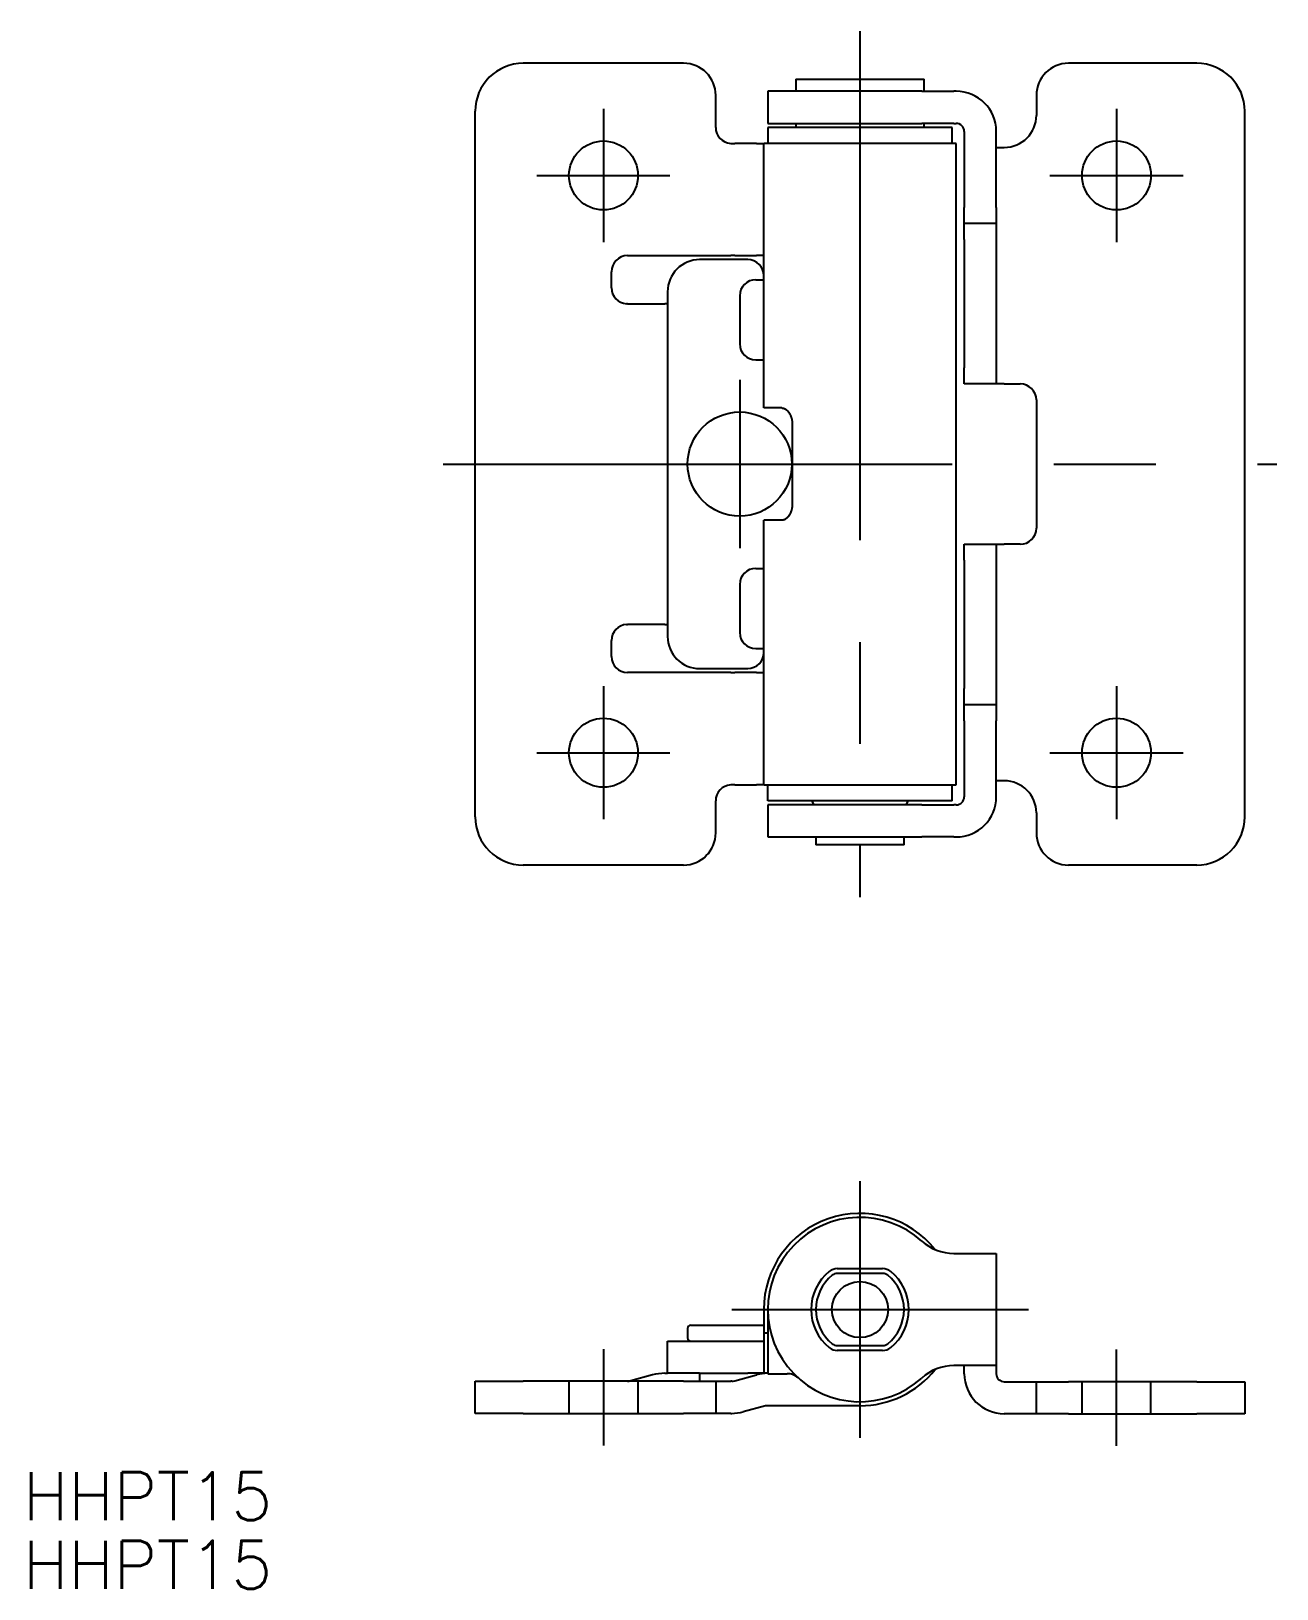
# Model space of a CAD drawing. Extents: x -51.7 to 26, y -70.1 to 27.
import ezdxf

# ---------------------------------------------------------------- set-up
doc = ezdxf.new("R2010")
doc.units = 0
doc.linetypes.add('CENTER', pattern=[50.8, 31.75, -6.35, 6.35, -6.35])
doc.linetypes.add('DASHED', pattern=[19.05, 12.7, -6.35])
doc.layers.get('0').update_dxf_attribs({"linetype": 'CONTINUOUS'})
doc.layers.add('CENTER', color=1, linetype='CENTER')
doc.styles.get("Standard").update_dxf_attribs({"font": 'txt.shx', "height": 3, "bigfont": 'bigfont.shx'})

msp = doc.modelspace()

# ---------------------------------------------------------------- linework, layer by layer
at = {"color": 7, "linetype": 'CONTINUOUS'}
for p, q in [((-11, 25), (-21, 25)), ((21, 25), (13, 25)), ((-4, 24), (-4, 23.25)), ((-4, 24), (-2.24, 24)), ((-2.24, 24), (-1.96, 24)), ((-1.96, 24), (1.96, 24)), ((1.96, 24), (2.24, 24)), ((2.24, 24), (4, 24)), ((4, 23.25), (4, 24)), ((-9, 21), (-9, 23)), ((3.849, 23.25), (-5.75, 23.25)), ((-5.75, 23.25), (-5.75, 21.25)), ((3.849, 23.25), (5.858, 23.25)), ((6, 23.25), (5.858, 23.25)), ((11, 23), (11, 21.75)), ((-24, -22), (-24, 22)), ((24, -22), (24, 22)), ((-5.75, 21.25), (3.849, 21.25)), ((5.75, 21), (-5.75, 21)), ((-5.75, 21), (-5.75, 20)), ((-4, 21.25), (-4, 21)), ((5.858, 21.25), (3.849, 21.25)), ((4, 21), (4, 21.25)), ((5.75, 20), (5.75, 21)), ((5.858, 21.25), (6, 21.25)), ((6.5, 20.75), (6.5, 16)), ((8.5, 16), (8.5, 20.75)), ((-8, 20), (-7.802, 20)), ((-6.445, 20), (-7.802, 20)), ((-6.445, 20), (-5.975, 20)), ((-6, 3.5), (-6, 20)), ((6, 20), (-5.975, 20)), ((6, -20), (6, 20)), ((8.5, 19.75), (9, 19.75)), ((6.5, 15), (6.5, 16)), ((8.5, 16), (8.5, 15)), ((8.5, 15), (6.5, 15)), ((6.5, 14), (6.5, 15)), ((8.5, 15), (8.5, 14)), ((6.5, 14), (6.5, 6)), ((8.5, 14), (8.5, 6)), ((-14.5, 13), (-8.061, 13)), ((-7, 12.75), (-10, 12.75)), ((-7.802, 13), (-8.061, 13)), ((-7.802, 13), (-6.445, 13)), ((-5.975, 13), (-6.445, 13)), ((-15.5, 11), (-15.5, 12)), ((-6, 11.5), (-6, 11.75)), ((-12, 10.75), (-12, -10.75)), ((-6.5, 11.5), (-6, 11.5)), ((-6, 11), (-6, 11.5)), ((-14.5, 10), (-14.302, 10)), ((-14.302, 10), (-12.945, 10)), ((-12.945, 10), (-12.168, 10)), ((-12, 10), (-12.168, 10)), ((-7.5, 10.5), (-7.5, 7.5)), ((-6, 6.5), (-6, 7)), ((-6.5, 6.5), (-6, 6.5)), ((-6, 4.5), (-6, 6.5)), ((6.5, 5), (6.5, 6)), ((8.5, 6), (8.5, 5)), ((8.5, 5), (6.5, 5)), ((9, 5), (8.5, 5)), ((9, 5), (10, 5)), ((11, 4), (11, -4)), ((-4.872, 3.5), (-6, 3.5)), ((-4.225, 2.5), (-4.225, -2.5)), ((-6, -20), (-6, -3.5)), ((-4.872, -3.5), (-6, -3.5)), ((-6, -6.5), (-6, -4.5)), ((6.5, -6), (6.5, -5)), ((6.5, -5), (8.5, -5)), ((8.5, -5), (8.5, -6)), ((8.5, -5), (9, -5)), ((10, -5), (9, -5)), ((-6.5, -6.5), (-6, -6.5)), ((-6, -7), (-6, -6.5)), ((6.5, -6), (6.5, -14)), ((8.5, -6), (8.5, -14)), ((-7.5, -7.5), (-7.5, -10.5)), ((-14.302, -10), (-14.5, -10)), ((-12.945, -10), (-14.302, -10)), ((-12.168, -10), (-12.945, -10)), ((-12.168, -10), (-12, -10)), ((-15.5, -12), (-15.5, -11)), ((-6.5, -11.5), (-6, -11.5)), ((-6, -11.5), (-6, -11)), ((-6, -11.75), (-6, -11.5)), ((-8.061, -13), (-14.5, -13)), ((-10, -12.75), (-7, -12.75)), ((-8.061, -13), (-7.802, -13)), ((-6.445, -13), (-7.802, -13)), ((-6.445, -13), (-6, -13)), ((6.5, -15), (6.5, -14)), ((8.5, -14), (8.5, -15)), ((6.5, -15), (8.5, -15)), ((6.5, -16), (6.5, -15)), ((8.5, -15), (8.5, -16)), ((6.5, -16), (6.5, -20.75)), ((8.5, -20.75), (8.5, -16)), ((-7.802, -20), (-8, -20)), ((-7.802, -20), (-6.445, -20)), ((-5.975, -20), (-6.445, -20)), ((-5.975, -20), (6, -20)), ((-5.75, -21), (-5.75, -20)), ((5.75, -21), (5.75, -20)), ((9, -19.75), (8.5, -19.75)), ((-9, -23), (-9, -21)), ((5.75, -21), (-5.75, -21)), ((3.849, -21.25), (-5.75, -21.25)), ((-5.75, -21.25), (-5.75, -23.25)), ((-3.017, -21), (-3.008, -21.016)), ((-3.008, -21.016), (-2.873, -21.25)), ((2.873, -21.25), (3.008, -21.016)), ((3.008, -21.016), (3.017, -21)), ((3.849, -21.25), (5.858, -21.25)), ((6, -21.25), (5.858, -21.25)), ((11, -21.75), (11, -23)), ((-5.75, -23.25), (3.849, -23.25)), ((-2.75, -23.25), (-2.75, -23.75)), ((2.75, -23.75), (2.75, -23.25)), ((5.858, -23.25), (3.849, -23.25)), ((5.858, -23.25), (6, -23.25)), ((-1.728, -23.75), (-2.75, -23.75)), ((-1.414, -23.75), (-1.728, -23.75)), ((1.414, -23.75), (-1.414, -23.75)), ((1.728, -23.75), (1.414, -23.75)), ((2.75, -23.75), (1.728, -23.75)), ((-11, -25), (-21, -25)), ((21, -25), (13, -25)), ((5.858, -49.221), (6, -49.221)), ((6, -49.221), (8.5, -49.221)), ((8.5, -49.221), (8.5, -56.221)), ((-1.414, -50.171), (1.414, -50.171)), ((1.414, -50.471), (-1.414, -50.471)), ((-6, -52.721), (-6, -56.696)), ((-5.75, -52.721), (-5.75, -56.721)), ((-10.75, -53.896), (-10.75, -54.496)), ((-10.55, -53.696), (-6, -53.696)), ((-5.75, -54.196), (-6, -54.196)), ((-12, -56.696), (-12, -54.696)), ((-12, -54.696), (-10, -54.696)), ((-10, -54.696), (-7, -54.696)), ((-7, -54.696), (-6, -54.696)), ((-1.414, -54.971), (1.414, -54.971)), ((1.414, -55.271), (-1.414, -55.271)), ((6, -56.221), (5.858, -56.221)), ((8.5, -56.221), (6, -56.221)), ((6.5, -56.721), (6.5, -56.221)), ((8.5, -56.221), (8.5, -56.721)), ((-24, -59.196), (-24, -57.196)), ((-24, -57.196), (-21, -57.196)), ((-11, -57.196), (-21, -57.196)), ((-12.945, -56.798), (-14.302, -57.162)), ((-12.168, -56.696), (-12, -56.696)), ((-10, -56.696), (-12, -56.696)), ((-11, -57.196), (-9, -57.196)), ((-10, -56.696), (-7, -56.696)), ((-10, -56.696), (-10, -57.196)), ((-9, -57.196), (-9, -59.196)), ((-9, -57.196), (-8.061, -57.196)), ((-7.802, -57.162), (-6.445, -56.798)), ((-5.75, -56.696), (-7, -56.696)), ((-5.975, -56.696), (-6, -56.696)), ((-5.75, -56.721), (-4.535, -56.721)), ((9, -57.221), (11, -57.221)), ((11, -59.221), (11, -57.221)), ((11, -57.221), (13, -57.221)), ((21, -57.221), (13, -57.221)), ((21, -57.221), (24, -57.221)), ((24, -57.221), (24, -59.221)), ((-21, -59.196), (-24, -59.196)), ((-21, -59.196), (-11, -59.196)), ((-9, -59.196), (-11, -59.196)), ((-8.061, -59.196), (-9, -59.196)), ((-5.893, -58.721), (-7.285, -59.094)), ((0, -58.721), (-5.893, -58.721)), ((11, -59.221), (9, -59.221)), ((13, -59.221), (11, -59.221)), ((13, -59.221), (21, -59.221)), ((24, -59.221), (21, -59.221))]:
    msp.add_line(p, q, dxfattribs=at)
at = {"color": 3, "linetype": 'DASHED'}
for p, q in [((-18.15, -57.196), (-18.15, -59.196)), ((-13.85, -57.196), (-13.85, -59.196)), ((13.85, -59.221), (13.85, -57.221)), ((18.15, -59.221), (18.15, -57.221))]:
    msp.add_line(p, q, dxfattribs=at)
at = {"color": 7}
for points in [[(-8.061, 20.002, 0), (-8.06, 20.002, 0), (-8.06, 20.002, 0), (-8.06, 20.002, 0), (-8.059, 20.002, 0), (-8.059, 20.002, 0), (-8.058, 20.002, 0), (-8.058, 20.002, 0), (-8.057, 20.002, 0), (-8.057, 20.002, 0), (-8.056, 20.002, 0), (-8.056, 20.002, 0), (-8.055, 20.002, 0), (-8.055, 20.002, 0), (-8.054, 20.002, 0), (-8.054, 20.001, 0), (-8.053, 20.001, 0), (-8.053, 20.001, 0), (-8.052, 20.001, 0), (-8.052, 20.001, 0), (-8.051, 20.001, 0), (-8.051, 20.001, 0), (-8.05, 20.001, 0), (-8.05, 20.001, 0), (-8.049, 20.001, 0), (-8.049, 20.001, 0), (-8.049, 20.001, 0), (-8.048, 20.001, 0), (-8.048, 20.001, 0), (-8.047, 20.001, 0), (-8.047, 20.001, 0), (-8.046, 20.001, 0), (-8.046, 20.001, 0), (-8.045, 20.001, 0), (-8.045, 20.001, 0), (-8.044, 20.001, 0), (-8.044, 20.001, 0), (-8.043, 20.001, 0), (-8.043, 20.001, 0), (-8.042, 20.001, 0), (-8.042, 20.001, 0), (-8.041, 20.001, 0), (-8.041, 20.001, 0), (-8.04, 20.001, 0), (-8.04, 20.001, 0), (-8.039, 20.001, 0), (-8.039, 20.001, 0), (-8.038, 20.001, 0), (-8.038, 20.001, 0), (-8.037, 20.001, 0), (-8.037, 20.001, 0), (-8.037, 20.001, 0), (-8.036, 20.001, 0), (-8.036, 20.001, 0), (-8.035, 20.001, 0), (-8.035, 20.001, 0), (-8.034, 20.001, 0), (-8.034, 20.001, 0), (-8.033, 20, 0), (-8.033, 20, 0), (-8.032, 20, 0), (-8.032, 20, 0), (-8.031, 20, 0), (-8.031, 20, 0), (-8.03, 20, 0), (-8.03, 20, 0), (-8.029, 20, 0), (-8.029, 20, 0), (-8.028, 20, 0), (-8.028, 20, 0), (-8.027, 20, 0), (-8.027, 20, 0), (-8.026, 20, 0), (-8.026, 20, 0), (-8.025, 20, 0), (-8.025, 20, 0), (-8.024, 20, 0), (-8.024, 20, 0), (-8.024, 20, 0), (-8.023, 20, 0), (-8.023, 20, 0), (-8.022, 20, 0), (-8.022, 20, 0), (-8.021, 20, 0), (-8.021, 20, 0), (-8.02, 20, 0), (-8.02, 20, 0), (-8.019, 20, 0), (-8.019, 20, 0), (-8.018, 20, 0), (-8.018, 20, 0), (-8.017, 20, 0), (-8.017, 20, 0), (-8.016, 20, 0), (-8.016, 20, 0), (-8.015, 20, 0), (-8.015, 20, 0), (-8.014, 20, 0), (-8.014, 20, 0), (-8.013, 20, 0), (-8.013, 20, 0), (-8.012, 20, 0), (-8.012, 20, 0), (-8.012, 20, 0), (-8.011, 20, 0), (-8.011, 20, 0), (-8.01, 20, 0), (-8.01, 20, 0), (-8.009, 20, 0), (-8.009, 20, 0), (-8.008, 20, 0), (-8.008, 20, 0), (-8.007, 20, 0), (-8.007, 20, 0), (-8.006, 20, 0), (-8.006, 20, 0), (-8.005, 20, 0), (-8.005, 20, 0), (-8.004, 20, 0), (-8.004, 20, 0), (-8.003, 20, 0), (-8.003, 20, 0), (-8.002, 20, 0), (-8.002, 20, 0), (-8.001, 20, 0), (-8.001, 20, 0), (-8, 20, 0), (-8, 20, 0)], [(-14.5, 10, 0), (-14.501, 10, 0), (-14.501, 10, 0), (-14.501, 10, 0), (-14.502, 10, 0), (-14.502, 10, 0), (-14.503, 10, 0), (-14.503, 10, 0), (-14.504, 10, 0), (-14.504, 10, 0), (-14.505, 10, 0), (-14.505, 10, 0), (-14.506, 10, 0), (-14.506, 10, 0), (-14.507, 10, 0), (-14.507, 10, 0), (-14.508, 10, 0), (-14.508, 10, 0), (-14.509, 10, 0), (-14.509, 10, 0), (-14.51, 10, 0), (-14.51, 10, 0), (-14.511, 10, 0), (-14.511, 10, 0), (-14.511, 10, 0), (-14.512, 10, 0), (-14.512, 10, 0), (-14.513, 10, 0), (-14.513, 10, 0), (-14.514, 10, 0), (-14.514, 10, 0), (-14.515, 10, 0), (-14.515, 10, 0), (-14.516, 10, 0), (-14.516, 10, 0), (-14.517, 10, 0), (-14.517, 10, 0), (-14.518, 10, 0), (-14.518, 10, 0), (-14.519, 10, 0), (-14.519, 10, 0), (-14.52, 10, 0), (-14.52, 10, 0), (-14.521, 10, 0), (-14.521, 10, 0), (-14.522, 10, 0), (-14.522, 10, 0), (-14.523, 10, 0), (-14.523, 10, 0), (-14.524, 10, 0), (-14.524, 10, 0), (-14.524, 10, 0), (-14.525, 10, 0), (-14.525, 10, 0), (-14.526, 10, 0), (-14.526, 10, 0), (-14.527, 10, 0), (-14.527, 10, 0), (-14.528, 10, 0), (-14.528, 10, 0), (-14.529, 10, 0), (-14.529, 10, 0), (-14.53, 10, 0), (-14.53, 10.001, 0), (-14.531, 10.001, 0), (-14.531, 10.001, 0), (-14.532, 10.001, 0), (-14.532, 10.001, 0), (-14.533, 10.001, 0), (-14.533, 10.001, 0), (-14.534, 10.001, 0), (-14.534, 10.001, 0), (-14.535, 10.001, 0), (-14.535, 10.001, 0), (-14.536, 10.001, 0), (-14.536, 10.001, 0), (-14.537, 10.001, 0), (-14.537, 10.001, 0), (-14.537, 10.001, 0), (-14.538, 10.001, 0), (-14.538, 10.001, 0), (-14.539, 10.001, 0), (-14.539, 10.001, 0), (-14.54, 10.001, 0), (-14.54, 10.001, 0), (-14.541, 10.001, 0), (-14.541, 10.001, 0), (-14.542, 10.001, 0), (-14.542, 10.001, 0), (-14.543, 10.001, 0), (-14.543, 10.001, 0), (-14.544, 10.001, 0), (-14.544, 10.001, 0), (-14.545, 10.001, 0), (-14.545, 10.001, 0), (-14.546, 10.001, 0), (-14.546, 10.001, 0), (-14.547, 10.001, 0), (-14.547, 10.001, 0), (-14.547, 10.001, 0), (-14.548, 10.001, 0), (-14.549, 10.001, 0), (-14.549, 10.001, 0), (-14.55, 10.001, 0), (-14.55, 10.001, 0), (-14.55, 10.001, 0), (-14.551, 10.001, 0), (-14.551, 10.001, 0), (-14.552, 10.001, 0), (-14.552, 10.001, 0), (-14.553, 10.001, 0), (-14.553, 10.001, 0), (-14.554, 10.001, 0), (-14.554, 10.002, 0), (-14.555, 10.002, 0), (-14.555, 10.002, 0), (-14.556, 10.002, 0), (-14.556, 10.002, 0), (-14.557, 10.002, 0), (-14.557, 10.002, 0), (-14.558, 10.002, 0), (-14.558, 10.002, 0), (-14.559, 10.002, 0), (-14.559, 10.002, 0), (-14.559, 10.002, 0), (-14.56, 10.002, 0), (-14.56, 10.002, 0), (-14.561, 10.002, 0)], [(-4.872, 3.5, 0), (-4.87, 3.5, 0), (-4.867, 3.5, 0), (-4.864, 3.5, 0), (-4.861, 3.5, 0), (-4.858, 3.5, 0), (-4.855, 3.5, 0), (-4.852, 3.499, 0), (-4.849, 3.499, 0), (-4.846, 3.499, 0), (-4.844, 3.499, 0), (-4.841, 3.499, 0), (-4.838, 3.498, 0), (-4.835, 3.498, 0), (-4.832, 3.498, 0), (-4.829, 3.497, 0), (-4.826, 3.497, 0), (-4.823, 3.497, 0), (-4.82, 3.496, 0), (-4.817, 3.496, 0), (-4.814, 3.495, 0), (-4.812, 3.495, 0), (-4.809, 3.494, 0), (-4.806, 3.494, 0), (-4.803, 3.493, 0), (-4.8, 3.493, 0), (-4.797, 3.492, 0), (-4.794, 3.491, 0), (-4.791, 3.491, 0), (-4.788, 3.49, 0), (-4.785, 3.489, 0), (-4.782, 3.489, 0), (-4.779, 3.488, 0), (-4.776, 3.487, 0), (-4.774, 3.486, 0), (-4.771, 3.485, 0), (-4.768, 3.485, 0), (-4.765, 3.484, 0), (-4.762, 3.483, 0), (-4.759, 3.482, 0), (-4.756, 3.481, 0), (-4.753, 3.48, 0), (-4.75, 3.479, 0), (-4.747, 3.478, 0), (-4.744, 3.477, 0), (-4.741, 3.476, 0), (-4.738, 3.475, 0), (-4.736, 3.474, 0), (-4.733, 3.473, 0), (-4.73, 3.471, 0), (-4.727, 3.47, 0), (-4.724, 3.469, 0), (-4.721, 3.468, 0), (-4.718, 3.467, 0), (-4.715, 3.465, 0), (-4.712, 3.464, 0), (-4.709, 3.463, 0), (-4.706, 3.461, 0), (-4.703, 3.46, 0), (-4.7, 3.459, 0), (-4.698, 3.457, 0), (-4.695, 3.456, 0), (-4.692, 3.454, 0), (-4.689, 3.453, 0), (-4.686, 3.451, 0), (-4.683, 3.45, 0), (-4.68, 3.448, 0), (-4.677, 3.447, 0), (-4.674, 3.445, 0), (-4.671, 3.444, 0), (-4.668, 3.442, 0), (-4.666, 3.44, 0), (-4.663, 3.439, 0), (-4.66, 3.437, 0), (-4.657, 3.435, 0), (-4.654, 3.433, 0), (-4.651, 3.432, 0), (-4.648, 3.43, 0), (-4.645, 3.428, 0), (-4.642, 3.426, 0), (-4.64, 3.424, 0), (-4.637, 3.422, 0), (-4.634, 3.421, 0), (-4.631, 3.419, 0), (-4.628, 3.417, 0), (-4.625, 3.415, 0), (-4.622, 3.413, 0), (-4.619, 3.411, 0), (-4.617, 3.409, 0), (-4.614, 3.407, 0), (-4.611, 3.404, 0), (-4.608, 3.402, 0), (-4.605, 3.4, 0), (-4.602, 3.398, 0), (-4.6, 3.396, 0), (-4.597, 3.394, 0), (-4.594, 3.391, 0), (-4.591, 3.389, 0), (-4.588, 3.387, 0), (-4.586, 3.385, 0), (-4.583, 3.382, 0), (-4.58, 3.38, 0), (-4.577, 3.378, 0), (-4.574, 3.375, 0), (-4.572, 3.373, 0), (-4.569, 3.37, 0), (-4.566, 3.368, 0), (-4.563, 3.366, 0), (-4.56, 3.363, 0), (-4.558, 3.361, 0), (-4.555, 3.358, 0), (-4.552, 3.356, 0), (-4.55, 3.353, 0), (-4.547, 3.35, 0), (-4.544, 3.348, 0), (-4.541, 3.345, 0), (-4.539, 3.343, 0), (-4.536, 3.34, 0), (-4.533, 3.337, 0), (-4.531, 3.334, 0), (-4.528, 3.332, 0), (-4.525, 3.329, 0), (-4.523, 3.326, 0), (-4.52, 3.323, 0), (-4.517, 3.321, 0), (-4.515, 3.318, 0), (-4.512, 3.315, 0), (-4.509, 3.312, 0), (-4.507, 3.309, 0), (-4.504, 3.306, 0), (-4.501, 3.303, 0), (-4.499, 3.3, 0), (-4.496, 3.298, 0), (-4.494, 3.295, 0), (-4.491, 3.292, 0), (-4.488, 3.289, 0), (-4.486, 3.285, 0), (-4.483, 3.282, 0), (-4.481, 3.279, 0), (-4.478, 3.276, 0), (-4.476, 3.273, 0), (-4.473, 3.27, 0), (-4.471, 3.267, 0), (-4.468, 3.264, 0), (-4.466, 3.261, 0), (-4.463, 3.257, 0), (-4.461, 3.254, 0), (-4.458, 3.251, 0), (-4.456, 3.248, 0), (-4.453, 3.244, 0), (-4.451, 3.241, 0), (-4.448, 3.238, 0), (-4.446, 3.234, 0), (-4.444, 3.231, 0), (-4.441, 3.228, 0), (-4.439, 3.224, 0), (-4.436, 3.221, 0), (-4.434, 3.218, 0), (-4.432, 3.214, 0), (-4.429, 3.211, 0), (-4.427, 3.207, 0), (-4.425, 3.204, 0), (-4.422, 3.2, 0), (-4.42, 3.197, 0), (-4.418, 3.193, 0), (-4.415, 3.19, 0), (-4.413, 3.186, 0), (-4.411, 3.182, 0), (-4.409, 3.179, 0), (-4.406, 3.175, 0), (-4.404, 3.172, 0), (-4.402, 3.168, 0), (-4.4, 3.164, 0), (-4.397, 3.16, 0), (-4.395, 3.157, 0), (-4.393, 3.153, 0), (-4.391, 3.149, 0), (-4.389, 3.146, 0), (-4.387, 3.142, 0), (-4.384, 3.138, 0), (-4.382, 3.134, 0), (-4.38, 3.13, 0), (-4.378, 3.126, 0), (-4.376, 3.123, 0), (-4.374, 3.119, 0), (-4.372, 3.115, 0), (-4.37, 3.111, 0), (-4.368, 3.107, 0), (-4.366, 3.103, 0), (-4.364, 3.099, 0), (-4.362, 3.095, 0), (-4.36, 3.091, 0), (-4.358, 3.087, 0), (-4.356, 3.083, 0), (-4.354, 3.079, 0), (-4.352, 3.075, 0), (-4.35, 3.071, 0), (-4.348, 3.067, 0), (-4.346, 3.063, 0), (-4.344, 3.059, 0), (-4.342, 3.055, 0), (-4.34, 3.051, 0), (-4.338, 3.047, 0), (-4.337, 3.042, 0), (-4.335, 3.038, 0), (-4.333, 3.034, 0), (-4.331, 3.03, 0), (-4.329, 3.026, 0), (-4.328, 3.022, 0), (-4.326, 3.017, 0), (-4.324, 3.013, 0), (-4.322, 3.009, 0), (-4.321, 3.005, 0), (-4.319, 3, 0), (-4.317, 2.996, 0), (-4.315, 2.992, 0), (-4.314, 2.987, 0), (-4.312, 2.983, 0), (-4.31, 2.979, 0), (-4.309, 2.974, 0), (-4.307, 2.97, 0), (-4.306, 2.966, 0), (-4.304, 2.961, 0), (-4.302, 2.957, 0), (-4.301, 2.953, 0), (-4.299, 2.948, 0), (-4.298, 2.944, 0), (-4.296, 2.939, 0), (-4.295, 2.935, 0), (-4.293, 2.931, 0), (-4.292, 2.926, 0), (-4.29, 2.922, 0), (-4.289, 2.917, 0), (-4.288, 2.913, 0), (-4.286, 2.908, 0), (-4.285, 2.904, 0), (-4.283, 2.899, 0), (-4.282, 2.895, 0), (-4.281, 2.89, 0), (-4.279, 2.886, 0), (-4.278, 2.881, 0), (-4.277, 2.877, 0), (-4.275, 2.872, 0), (-4.274, 2.867, 0), (-4.273, 2.863, 0), (-4.272, 2.858, 0), (-4.27, 2.854, 0), (-4.269, 2.849, 0), (-4.268, 2.844, 0), (-4.267, 2.84, 0), (-4.266, 2.835, 0), (-4.265, 2.831, 0), (-4.263, 2.826, 0), (-4.262, 2.821, 0), (-4.261, 2.817, 0), (-4.26, 2.812, 0), (-4.259, 2.807, 0), (-4.258, 2.803, 0), (-4.257, 2.798, 0), (-4.256, 2.793, 0), (-4.255, 2.788, 0), (-4.254, 2.784, 0), (-4.253, 2.779, 0), (-4.252, 2.774, 0), (-4.251, 2.769, 0), (-4.25, 2.765, 0), (-4.249, 2.76, 0), (-4.248, 2.755, 0), (-4.247, 2.75, 0), (-4.247, 2.746, 0), (-4.246, 2.741, 0), (-4.245, 2.736, 0), (-4.244, 2.731, 0), (-4.243, 2.726, 0), (-4.243, 2.722, 0), (-4.242, 2.717, 0), (-4.241, 2.712, 0), (-4.24, 2.707, 0), (-4.24, 2.702, 0), (-4.239, 2.697, 0), (-4.238, 2.692, 0), (-4.238, 2.688, 0), (-4.237, 2.683, 0), (-4.236, 2.678, 0), (-4.236, 2.673, 0), (-4.235, 2.668, 0), (-4.234, 2.663, 0), (-4.234, 2.658, 0), (-4.233, 2.653, 0), (-4.233, 2.649, 0), (-4.232, 2.644, 0), (-4.232, 2.639, 0), (-4.231, 2.634, 0), (-4.231, 2.629, 0), (-4.23, 2.624, 0), (-4.23, 2.619, 0), (-4.23, 2.614, 0), (-4.229, 2.609, 0), (-4.229, 2.604, 0), (-4.229, 2.599, 0), (-4.228, 2.594, 0), (-4.228, 2.589, 0), (-4.228, 2.584, 0), (-4.227, 2.58, 0), (-4.227, 2.575, 0), (-4.227, 2.57, 0), (-4.226, 2.565, 0), (-4.226, 2.56, 0), (-4.226, 2.555, 0), (-4.226, 2.55, 0), (-4.226, 2.545, 0), (-4.226, 2.54, 0), (-4.225, 2.535, 0), (-4.225, 2.53, 0), (-4.225, 2.525, 0), (-4.225, 2.52, 0), (-4.225, 2.515, 0), (-4.225, 2.51, 0), (-4.225, 2.505, 0), (-4.225, 2.5, 0)], [(-4.225, -2.5, 0), (-4.225, -2.505, 0), (-4.225, -2.51, 0), (-4.225, -2.515, 0), (-4.225, -2.52, 0), (-4.225, -2.525, 0), (-4.225, -2.53, 0), (-4.225, -2.535, 0), (-4.226, -2.54, 0), (-4.226, -2.545, 0), (-4.226, -2.55, 0), (-4.226, -2.555, 0), (-4.226, -2.56, 0), (-4.226, -2.565, 0), (-4.227, -2.569, 0), (-4.227, -2.574, 0), (-4.227, -2.579, 0), (-4.227, -2.584, 0), (-4.228, -2.589, 0), (-4.228, -2.594, 0), (-4.228, -2.599, 0), (-4.229, -2.604, 0), (-4.229, -2.609, 0), (-4.23, -2.614, 0), (-4.23, -2.619, 0), (-4.23, -2.624, 0), (-4.231, -2.629, 0), (-4.231, -2.633, 0), (-4.232, -2.638, 0), (-4.232, -2.643, 0), (-4.233, -2.648, 0), (-4.233, -2.653, 0), (-4.234, -2.658, 0), (-4.234, -2.663, 0), (-4.235, -2.668, 0), (-4.236, -2.672, 0), (-4.236, -2.677, 0), (-4.237, -2.682, 0), (-4.237, -2.687, 0), (-4.238, -2.692, 0), (-4.239, -2.697, 0), (-4.239, -2.701, 0), (-4.24, -2.706, 0), (-4.241, -2.711, 0), (-4.242, -2.716, 0), (-4.242, -2.721, 0), (-4.243, -2.726, 0), (-4.244, -2.73, 0), (-4.245, -2.735, 0), (-4.246, -2.74, 0), (-4.246, -2.745, 0), (-4.247, -2.749, 0), (-4.248, -2.754, 0), (-4.249, -2.759, 0), (-4.25, -2.764, 0), (-4.251, -2.768, 0), (-4.252, -2.773, 0), (-4.253, -2.778, 0), (-4.254, -2.783, 0), (-4.255, -2.787, 0), (-4.256, -2.792, 0), (-4.257, -2.797, 0), (-4.258, -2.801, 0), (-4.259, -2.806, 0), (-4.26, -2.811, 0), (-4.261, -2.816, 0), (-4.262, -2.82, 0), (-4.263, -2.825, 0), (-4.264, -2.83, 0), (-4.265, -2.834, 0), (-4.267, -2.839, 0), (-4.268, -2.843, 0), (-4.269, -2.848, 0), (-4.27, -2.853, 0), (-4.271, -2.857, 0), (-4.273, -2.862, 0), (-4.274, -2.867, 0), (-4.275, -2.871, 0), (-4.276, -2.876, 0), (-4.278, -2.88, 0), (-4.279, -2.885, 0), (-4.28, -2.889, 0), (-4.282, -2.894, 0), (-4.283, -2.898, 0), (-4.285, -2.903, 0), (-4.286, -2.908, 0), (-4.287, -2.912, 0), (-4.289, -2.917, 0), (-4.29, -2.921, 0), (-4.292, -2.925, 0), (-4.293, -2.93, 0), (-4.295, -2.934, 0), (-4.296, -2.939, 0), (-4.298, -2.943, 0), (-4.299, -2.948, 0), (-4.301, -2.952, 0), (-4.302, -2.957, 0), (-4.304, -2.961, 0), (-4.305, -2.965, 0), (-4.307, -2.97, 0), (-4.309, -2.974, 0), (-4.31, -2.978, 0), (-4.312, -2.983, 0), (-4.314, -2.987, 0), (-4.315, -2.991, 0), (-4.317, -2.996, 0), (-4.319, -3, 0), (-4.32, -3.004, 0), (-4.322, -3.008, 0), (-4.324, -3.013, 0), (-4.326, -3.017, 0), (-4.327, -3.021, 0), (-4.329, -3.025, 0), (-4.331, -3.03, 0), (-4.333, -3.034, 0), (-4.335, -3.038, 0), (-4.336, -3.042, 0), (-4.338, -3.046, 0), (-4.34, -3.05, 0), (-4.342, -3.054, 0), (-4.344, -3.058, 0), (-4.346, -3.063, 0), (-4.348, -3.067, 0), (-4.35, -3.071, 0), (-4.352, -3.075, 0), (-4.353, -3.079, 0), (-4.355, -3.083, 0), (-4.357, -3.087, 0), (-4.359, -3.091, 0), (-4.361, -3.095, 0), (-4.363, -3.099, 0), (-4.365, -3.103, 0), (-4.367, -3.107, 0), (-4.37, -3.111, 0), (-4.372, -3.114, 0), (-4.374, -3.118, 0), (-4.376, -3.122, 0), (-4.378, -3.126, 0), (-4.38, -3.13, 0), (-4.382, -3.134, 0), (-4.384, -3.137, 0), (-4.386, -3.141, 0), (-4.388, -3.145, 0), (-4.391, -3.149, 0), (-4.393, -3.153, 0), (-4.395, -3.156, 0), (-4.397, -3.16, 0), (-4.399, -3.164, 0), (-4.402, -3.167, 0), (-4.404, -3.171, 0), (-4.406, -3.175, 0), (-4.408, -3.178, 0), (-4.411, -3.182, 0), (-4.413, -3.185, 0), (-4.415, -3.189, 0), (-4.417, -3.193, 0), (-4.42, -3.196, 0), (-4.422, -3.2, 0), (-4.424, -3.203, 0), (-4.427, -3.207, 0), (-4.429, -3.21, 0), (-4.431, -3.214, 0), (-4.434, -3.217, 0), (-4.436, -3.22, 0), (-4.438, -3.224, 0), (-4.441, -3.227, 0), (-4.443, -3.231, 0), (-4.446, -3.234, 0), (-4.448, -3.237, 0), (-4.451, -3.241, 0), (-4.453, -3.244, 0), (-4.455, -3.247, 0), (-4.458, -3.25, 0), (-4.46, -3.254, 0), (-4.463, -3.257, 0), (-4.465, -3.26, 0), (-4.468, -3.263, 0), (-4.47, -3.266, 0), (-4.473, -3.27, 0), (-4.475, -3.273, 0), (-4.478, -3.276, 0), (-4.48, -3.279, 0), (-4.483, -3.282, 0), (-4.486, -3.285, 0), (-4.488, -3.288, 0), (-4.491, -3.291, 0), (-4.493, -3.294, 0), (-4.496, -3.297, 0), (-4.498, -3.3, 0), (-4.501, -3.303, 0), (-4.504, -3.306, 0), (-4.506, -3.309, 0), (-4.509, -3.312, 0), (-4.512, -3.315, 0), (-4.514, -3.317, 0), (-4.517, -3.32, 0), (-4.52, -3.323, 0), (-4.522, -3.326, 0), (-4.525, -3.329, 0), (-4.528, -3.331, 0), (-4.53, -3.334, 0), (-4.533, -3.337, 0), (-4.536, -3.34, 0), (-4.538, -3.342, 0), (-4.541, -3.345, 0), (-4.544, -3.347, 0), (-4.547, -3.35, 0), (-4.549, -3.353, 0), (-4.552, -3.355, 0), (-4.555, -3.358, 0), (-4.557, -3.36, 0), (-4.56, -3.363, 0), (-4.563, -3.365, 0), (-4.566, -3.368, 0), (-4.569, -3.37, 0), (-4.571, -3.373, 0), (-4.574, -3.375, 0), (-4.577, -3.377, 0), (-4.58, -3.38, 0), (-4.582, -3.382, 0), (-4.585, -3.384, 0), (-4.588, -3.387, 0), (-4.591, -3.389, 0), (-4.594, -3.391, 0), (-4.596, -3.393, 0), (-4.599, -3.396, 0), (-4.602, -3.398, 0), (-4.605, -3.4, 0), (-4.608, -3.402, 0), (-4.611, -3.404, 0), (-4.613, -3.406, 0), (-4.616, -3.408, 0), (-4.619, -3.41, 0), (-4.622, -3.412, 0), (-4.625, -3.414, 0), (-4.628, -3.416, 0), (-4.63, -3.418, 0), (-4.633, -3.42, 0), (-4.636, -3.422, 0), (-4.639, -3.424, 0), (-4.642, -3.426, 0), (-4.645, -3.428, 0), (-4.648, -3.429, 0), (-4.651, -3.431, 0), (-4.653, -3.433, 0), (-4.656, -3.435, 0), (-4.659, -3.437, 0), (-4.662, -3.438, 0), (-4.665, -3.44, 0), (-4.668, -3.442, 0), (-4.671, -3.443, 0), (-4.674, -3.445, 0), (-4.677, -3.446, 0), (-4.679, -3.448, 0), (-4.682, -3.45, 0), (-4.685, -3.451, 0), (-4.688, -3.453, 0), (-4.691, -3.454, 0), (-4.694, -3.455, 0), (-4.697, -3.457, 0), (-4.7, -3.458, 0), (-4.703, -3.46, 0), (-4.706, -3.461, 0), (-4.709, -3.462, 0), (-4.712, -3.464, 0), (-4.714, -3.465, 0), (-4.717, -3.466, 0), (-4.72, -3.468, 0), (-4.723, -3.469, 0), (-4.726, -3.47, 0), (-4.729, -3.471, 0), (-4.732, -3.472, 0), (-4.735, -3.473, 0), (-4.738, -3.475, 0), (-4.741, -3.476, 0), (-4.744, -3.477, 0), (-4.747, -3.478, 0), (-4.75, -3.479, 0), (-4.753, -3.48, 0), (-4.756, -3.481, 0), (-4.758, -3.482, 0), (-4.761, -3.483, 0), (-4.764, -3.483, 0), (-4.767, -3.484, 0), (-4.77, -3.485, 0), (-4.773, -3.486, 0), (-4.776, -3.487, 0), (-4.779, -3.488, 0), (-4.782, -3.488, 0), (-4.785, -3.489, 0), (-4.788, -3.49, 0), (-4.791, -3.49, 0), (-4.794, -3.491, 0), (-4.797, -3.492, 0), (-4.8, -3.492, 0), (-4.803, -3.493, 0), (-4.806, -3.494, 0), (-4.808, -3.494, 0), (-4.811, -3.495, 0), (-4.814, -3.495, 0), (-4.817, -3.496, 0), (-4.82, -3.496, 0), (-4.823, -3.496, 0), (-4.826, -3.497, 0), (-4.829, -3.497, 0), (-4.832, -3.498, 0), (-4.835, -3.498, 0), (-4.838, -3.498, 0), (-4.841, -3.499, 0), (-4.843, -3.499, 0), (-4.846, -3.499, 0), (-4.849, -3.499, 0), (-4.852, -3.499, 0), (-4.855, -3.5, 0), (-4.858, -3.5, 0), (-4.861, -3.5, 0), (-4.864, -3.5, 0), (-4.867, -3.5, 0), (-4.87, -3.5, 0), (-4.872, -3.5, 0)], [(-14.561, -10.002, 0), (-14.56, -10.002, 0), (-14.56, -10.002, 0), (-14.559, -10.002, 0), (-14.559, -10.002, 0), (-14.559, -10.002, 0), (-14.558, -10.002, 0), (-14.558, -10.002, 0), (-14.557, -10.002, 0), (-14.557, -10.002, 0), (-14.556, -10.002, 0), (-14.556, -10.002, 0), (-14.555, -10.002, 0), (-14.555, -10.002, 0), (-14.554, -10.002, 0), (-14.554, -10.001, 0), (-14.553, -10.001, 0), (-14.553, -10.001, 0), (-14.552, -10.001, 0), (-14.552, -10.001, 0), (-14.551, -10.001, 0), (-14.551, -10.001, 0), (-14.55, -10.001, 0), (-14.55, -10.001, 0), (-14.55, -10.001, 0), (-14.549, -10.001, 0), (-14.549, -10.001, 0), (-14.548, -10.001, 0), (-14.547, -10.001, 0), (-14.547, -10.001, 0), (-14.547, -10.001, 0), (-14.546, -10.001, 0), (-14.546, -10.001, 0), (-14.545, -10.001, 0), (-14.545, -10.001, 0), (-14.544, -10.001, 0), (-14.544, -10.001, 0), (-14.543, -10.001, 0), (-14.543, -10.001, 0), (-14.542, -10.001, 0), (-14.542, -10.001, 0), (-14.541, -10.001, 0), (-14.541, -10.001, 0), (-14.54, -10.001, 0), (-14.54, -10.001, 0), (-14.539, -10.001, 0), (-14.539, -10.001, 0), (-14.538, -10.001, 0), (-14.538, -10.001, 0), (-14.537, -10.001, 0), (-14.537, -10.001, 0), (-14.537, -10.001, 0), (-14.536, -10.001, 0), (-14.536, -10.001, 0), (-14.535, -10.001, 0), (-14.535, -10.001, 0), (-14.534, -10.001, 0), (-14.534, -10.001, 0), (-14.533, -10.001, 0), (-14.533, -10.001, 0), (-14.532, -10.001, 0), (-14.532, -10.001, 0), (-14.531, -10.001, 0), (-14.531, -10.001, 0), (-14.53, -10.001, 0), (-14.53, -10, 0), (-14.529, -10, 0), (-14.529, -10, 0), (-14.528, -10, 0), (-14.528, -10, 0), (-14.527, -10, 0), (-14.527, -10, 0), (-14.526, -10, 0), (-14.526, -10, 0), (-14.525, -10, 0), (-14.525, -10, 0), (-14.524, -10, 0), (-14.524, -10, 0), (-14.524, -10, 0), (-14.523, -10, 0), (-14.523, -10, 0), (-14.522, -10, 0), (-14.522, -10, 0), (-14.521, -10, 0), (-14.521, -10, 0), (-14.52, -10, 0), (-14.52, -10, 0), (-14.519, -10, 0), (-14.519, -10, 0), (-14.518, -10, 0), (-14.518, -10, 0), (-14.517, -10, 0), (-14.517, -10, 0), (-14.516, -10, 0), (-14.516, -10, 0), (-14.515, -10, 0), (-14.515, -10, 0), (-14.514, -10, 0), (-14.514, -10, 0), (-14.513, -10, 0), (-14.513, -10, 0), (-14.512, -10, 0), (-14.512, -10, 0), (-14.511, -10, 0), (-14.511, -10, 0), (-14.511, -10, 0), (-14.51, -10, 0), (-14.51, -10, 0), (-14.509, -10, 0), (-14.509, -10, 0), (-14.508, -10, 0), (-14.508, -10, 0), (-14.507, -10, 0), (-14.507, -10, 0), (-14.506, -10, 0), (-14.506, -10, 0), (-14.505, -10, 0), (-14.505, -10, 0), (-14.504, -10, 0), (-14.504, -10, 0), (-14.503, -10, 0), (-14.503, -10, 0), (-14.502, -10, 0), (-14.502, -10, 0), (-14.501, -10, 0), (-14.501, -10, 0), (-14.501, -10, 0), (-14.5, -10, 0)], [(-8, -20, 0), (-8, -20, 0), (-8.001, -20, 0), (-8.001, -20, 0), (-8.002, -20, 0), (-8.002, -20, 0), (-8.003, -20, 0), (-8.003, -20, 0), (-8.004, -20, 0), (-8.004, -20, 0), (-8.005, -20, 0), (-8.005, -20, 0), (-8.006, -20, 0), (-8.006, -20, 0), (-8.007, -20, 0), (-8.007, -20, 0), (-8.008, -20, 0), (-8.008, -20, 0), (-8.009, -20, 0), (-8.009, -20, 0), (-8.01, -20, 0), (-8.01, -20, 0), (-8.011, -20, 0), (-8.011, -20, 0), (-8.012, -20, 0), (-8.012, -20, 0), (-8.012, -20, 0), (-8.013, -20, 0), (-8.013, -20, 0), (-8.014, -20, 0), (-8.014, -20, 0), (-8.015, -20, 0), (-8.015, -20, 0), (-8.016, -20, 0), (-8.016, -20, 0), (-8.017, -20, 0), (-8.017, -20, 0), (-8.018, -20, 0), (-8.018, -20, 0), (-8.019, -20, 0), (-8.019, -20, 0), (-8.02, -20, 0), (-8.02, -20, 0), (-8.021, -20, 0), (-8.021, -20, 0), (-8.022, -20, 0), (-8.022, -20, 0), (-8.023, -20, 0), (-8.023, -20, 0), (-8.024, -20, 0), (-8.024, -20, 0), (-8.024, -20, 0), (-8.025, -20, 0), (-8.025, -20, 0), (-8.026, -20, 0), (-8.026, -20, 0), (-8.027, -20, 0), (-8.027, -20, 0), (-8.028, -20, 0), (-8.028, -20, 0), (-8.029, -20, 0), (-8.029, -20, 0), (-8.03, -20, 0), (-8.03, -20, 0), (-8.031, -20, 0), (-8.031, -20, 0), (-8.032, -20, 0), (-8.032, -20, 0), (-8.033, -20, 0), (-8.033, -20, 0), (-8.034, -20.001, 0), (-8.034, -20.001, 0), (-8.035, -20.001, 0), (-8.035, -20.001, 0), (-8.036, -20.001, 0), (-8.036, -20.001, 0), (-8.037, -20.001, 0), (-8.037, -20.001, 0), (-8.037, -20.001, 0), (-8.038, -20.001, 0), (-8.038, -20.001, 0), (-8.039, -20.001, 0), (-8.039, -20.001, 0), (-8.04, -20.001, 0), (-8.04, -20.001, 0), (-8.041, -20.001, 0), (-8.041, -20.001, 0), (-8.042, -20.001, 0), (-8.042, -20.001, 0), (-8.043, -20.001, 0), (-8.043, -20.001, 0), (-8.044, -20.001, 0), (-8.044, -20.001, 0), (-8.045, -20.001, 0), (-8.045, -20.001, 0), (-8.046, -20.001, 0), (-8.046, -20.001, 0), (-8.047, -20.001, 0), (-8.047, -20.001, 0), (-8.048, -20.001, 0), (-8.048, -20.001, 0), (-8.049, -20.001, 0), (-8.049, -20.001, 0), (-8.049, -20.001, 0), (-8.05, -20.001, 0), (-8.05, -20.001, 0), (-8.051, -20.001, 0), (-8.051, -20.001, 0), (-8.052, -20.001, 0), (-8.052, -20.001, 0), (-8.053, -20.001, 0), (-8.053, -20.001, 0), (-8.054, -20.001, 0), (-8.054, -20.002, 0), (-8.055, -20.002, 0), (-8.055, -20.002, 0), (-8.056, -20.002, 0), (-8.056, -20.002, 0), (-8.057, -20.002, 0), (-8.057, -20.002, 0), (-8.058, -20.002, 0), (-8.058, -20.002, 0), (-8.059, -20.002, 0), (-8.059, -20.002, 0), (-8.06, -20.002, 0), (-8.06, -20.002, 0), (-8.06, -20.002, 0), (-8.061, -20.002, 0)], [(-8, -57.194, 0), (-8, -57.194, 0), (-8.001, -57.194, 0), (-8.001, -57.194, 0), (-8.002, -57.194, 0), (-8.002, -57.194, 0), (-8.003, -57.194, 0), (-8.003, -57.194, 0), (-8.004, -57.194, 0), (-8.004, -57.194, 0), (-8.005, -57.194, 0), (-8.005, -57.194, 0), (-8.006, -57.194, 0), (-8.006, -57.194, 0), (-8.007, -57.195, 0), (-8.007, -57.195, 0), (-8.008, -57.195, 0), (-8.008, -57.195, 0), (-8.009, -57.195, 0), (-8.009, -57.195, 0), (-8.01, -57.195, 0), (-8.01, -57.195, 0), (-8.011, -57.195, 0), (-8.011, -57.195, 0), (-8.012, -57.195, 0), (-8.012, -57.195, 0), (-8.012, -57.195, 0), (-8.013, -57.195, 0), (-8.013, -57.195, 0), (-8.014, -57.195, 0), (-8.014, -57.195, 0), (-8.015, -57.195, 0), (-8.015, -57.195, 0), (-8.016, -57.195, 0), (-8.016, -57.195, 0), (-8.017, -57.195, 0), (-8.017, -57.195, 0), (-8.018, -57.195, 0), (-8.018, -57.195, 0), (-8.019, -57.195, 0), (-8.019, -57.195, 0), (-8.02, -57.195, 0), (-8.02, -57.195, 0), (-8.021, -57.195, 0), (-8.021, -57.195, 0), (-8.022, -57.195, 0), (-8.022, -57.195, 0), (-8.023, -57.195, 0), (-8.023, -57.195, 0), (-8.024, -57.195, 0), (-8.024, -57.195, 0), (-8.024, -57.195, 0), (-8.025, -57.195, 0), (-8.025, -57.195, 0), (-8.026, -57.195, 0), (-8.026, -57.195, 0), (-8.027, -57.196, 0), (-8.027, -57.196, 0), (-8.028, -57.196, 0), (-8.028, -57.196, 0), (-8.029, -57.196, 0), (-8.029, -57.196, 0), (-8.03, -57.196, 0), (-8.03, -57.196, 0), (-8.031, -57.196, 0), (-8.031, -57.196, 0), (-8.032, -57.196, 0), (-8.032, -57.196, 0), (-8.033, -57.196, 0), (-8.033, -57.196, 0), (-8.034, -57.196, 0), (-8.034, -57.196, 0), (-8.035, -57.196, 0), (-8.035, -57.196, 0), (-8.036, -57.196, 0), (-8.036, -57.196, 0), (-8.037, -57.196, 0), (-8.037, -57.196, 0), (-8.037, -57.196, 0), (-8.038, -57.196, 0), (-8.038, -57.196, 0), (-8.039, -57.196, 0), (-8.039, -57.196, 0), (-8.04, -57.196, 0), (-8.04, -57.196, 0), (-8.041, -57.196, 0), (-8.041, -57.196, 0), (-8.042, -57.196, 0), (-8.042, -57.196, 0), (-8.043, -57.196, 0), (-8.043, -57.196, 0), (-8.044, -57.196, 0), (-8.044, -57.196, 0), (-8.045, -57.196, 0), (-8.045, -57.196, 0), (-8.046, -57.196, 0), (-8.046, -57.196, 0), (-8.047, -57.196, 0), (-8.047, -57.196, 0), (-8.048, -57.196, 0), (-8.048, -57.196, 0), (-8.049, -57.196, 0), (-8.049, -57.196, 0), (-8.049, -57.196, 0), (-8.05, -57.196, 0), (-8.05, -57.196, 0), (-8.051, -57.196, 0), (-8.051, -57.196, 0), (-8.052, -57.196, 0), (-8.052, -57.196, 0), (-8.053, -57.196, 0), (-8.053, -57.196, 0), (-8.054, -57.196, 0), (-8.054, -57.196, 0), (-8.055, -57.196, 0), (-8.055, -57.196, 0), (-8.056, -57.196, 0), (-8.056, -57.196, 0), (-8.057, -57.196, 0), (-8.057, -57.196, 0), (-8.058, -57.196, 0), (-8.058, -57.196, 0), (-8.059, -57.196, 0), (-8.059, -57.196, 0), (-8.06, -57.196, 0), (-8.06, -57.196, 0), (-8.06, -57.196, 0), (-8.061, -57.196, 0)], [(-8.061, -59.196, 0), (-8.06, -59.196, 0), (-8.06, -59.196, 0), (-8.06, -59.196, 0), (-8.059, -59.196, 0), (-8.059, -59.196, 0), (-8.058, -59.196, 0), (-8.058, -59.196, 0), (-8.057, -59.196, 0), (-8.057, -59.196, 0), (-8.056, -59.196, 0), (-8.056, -59.196, 0), (-8.055, -59.196, 0), (-8.055, -59.196, 0), (-8.054, -59.196, 0), (-8.054, -59.196, 0), (-8.053, -59.196, 0), (-8.053, -59.196, 0), (-8.052, -59.196, 0), (-8.052, -59.196, 0), (-8.051, -59.196, 0), (-8.051, -59.196, 0), (-8.05, -59.196, 0), (-8.05, -59.196, 0), (-8.049, -59.196, 0), (-8.049, -59.196, 0), (-8.049, -59.196, 0), (-8.048, -59.196, 0), (-8.048, -59.196, 0), (-8.047, -59.196, 0), (-8.047, -59.196, 0), (-8.046, -59.196, 0), (-8.046, -59.196, 0), (-8.045, -59.196, 0), (-8.045, -59.196, 0), (-8.044, -59.196, 0), (-8.044, -59.196, 0), (-8.043, -59.196, 0), (-8.043, -59.196, 0), (-8.042, -59.196, 0), (-8.042, -59.196, 0), (-8.041, -59.196, 0), (-8.041, -59.196, 0), (-8.04, -59.196, 0), (-8.04, -59.196, 0), (-8.039, -59.196, 0), (-8.039, -59.196, 0), (-8.038, -59.196, 0), (-8.038, -59.196, 0), (-8.037, -59.196, 0), (-8.037, -59.196, 0), (-8.037, -59.196, 0), (-8.036, -59.196, 0), (-8.036, -59.196, 0), (-8.035, -59.196, 0), (-8.035, -59.196, 0), (-8.034, -59.196, 0), (-8.034, -59.196, 0), (-8.033, -59.196, 0), (-8.033, -59.196, 0), (-8.032, -59.196, 0), (-8.032, -59.196, 0), (-8.031, -59.196, 0), (-8.031, -59.196, 0), (-8.03, -59.196, 0), (-8.03, -59.196, 0), (-8.029, -59.196, 0), (-8.029, -59.196, 0), (-8.028, -59.196, 0), (-8.028, -59.196, 0), (-8.027, -59.196, 0), (-8.027, -59.196, 0), (-8.026, -59.196, 0), (-8.026, -59.196, 0), (-8.025, -59.196, 0), (-8.025, -59.196, 0), (-8.024, -59.196, 0), (-8.024, -59.196, 0), (-8.024, -59.196, 0), (-8.023, -59.196, 0), (-8.023, -59.196, 0), (-8.022, -59.196, 0), (-8.022, -59.196, 0), (-8.021, -59.196, 0), (-8.021, -59.196, 0), (-8.02, -59.196, 0), (-8.02, -59.196, 0), (-8.019, -59.196, 0), (-8.019, -59.196, 0), (-8.018, -59.196, 0), (-8.018, -59.196, 0), (-8.017, -59.196, 0), (-8.017, -59.196, 0), (-8.016, -59.196, 0), (-8.016, -59.196, 0), (-8.015, -59.196, 0), (-8.015, -59.196, 0), (-8.014, -59.196, 0), (-8.014, -59.196, 0), (-8.013, -59.196, 0), (-8.013, -59.196, 0), (-8.012, -59.196, 0), (-8.012, -59.196, 0), (-8.012, -59.196, 0), (-8.011, -59.196, 0), (-8.011, -59.196, 0), (-8.01, -59.196, 0), (-8.01, -59.196, 0), (-8.009, -59.196, 0), (-8.009, -59.196, 0), (-8.008, -59.196, 0), (-8.008, -59.196, 0), (-8.007, -59.196, 0), (-8.007, -59.196, 0), (-8.006, -59.196, 0), (-8.006, -59.196, 0), (-8.005, -59.196, 0), (-8.005, -59.196, 0), (-8.004, -59.196, 0), (-8.004, -59.196, 0), (-8.003, -59.196, 0), (-8.003, -59.196, 0), (-8.002, -59.196, 0), (-8.002, -59.196, 0), (-8.001, -59.195, 0), (-8.001, -59.195, 0), (-8, -59.195, 0), (-8, -59.195, 0)]]:
    msp.add_polyline3d(points, dxfattribs=at)
at = {"color": 7, "linetype": 'CONTINUOUS'}
for centre, radius in [((-16, 18), 2.15), ((16, 18), 2.15), ((-7.5, 0), 3.25), ((-16, -18), 2.15), ((16, -18), 2.15), ((0, -52.721), 1.75)]:
    msp.add_circle(centre, radius, dxfattribs=at)
for centre, radius, start, end in [((-21, 22), 3, 90, 180), ((-11, 23), 2, 0, 90), ((13, 23), 2, 90, 180), ((21, 22), 3, 0, 90), ((6, 20.75), 2.5, 0, 90), ((9, 21.75), 2, 270, 0), ((-8, 21), 1, 180, 266.50377), ((6, 20.75), 0.5, 0, 90), ((-14.5, 12), 1, 90, 180), ((-10, 10.75), 2, 90, 180), ((-7, 11.75), 1, 0, 90), ((-14.5, 11), 1, 180, 266.50377), ((-6.5, 10.5), 1, 90, 180), ((-6.5, 7.5), 1, 180, 270), ((10, 4), 1, 0, 90), ((10, -4), 1, 270, 0), ((-6.5, -7.5), 1, 90, 180), ((-14.5, -11), 1, 93.49623, 180), ((-6.5, -10.5), 1, 180, 270), ((-10, -10.75), 2, 180, 270), ((-14.5, -12), 1, 180, 270), ((-7, -11.75), 1, 270, 0), ((-8, -21), 1, 93.49623, 180), ((9, -21.75), 2, 0, 90), ((6, -20.75), 0.5, 270, 0), ((6, -20.75), 2.5, 270, 0), ((-21, -22), 3, 180, 270), ((21, -22), 3, 270, 0), ((-11, -23), 2, 270, 0), ((13, -23), 2, 180, 270), ((0, -52.721), 6, 38.48368, 180), ((0, -52.721), 5.75, 47.97537, 312.02463), ((5.858, -46.221), 3, 227.97537, 270), ((0, -52.721), 3.05, 128.94244, 231.05756), ((-1.414, -50.971), 0.8, 90, 128.94244), ((-1.414, -50.971), 0.5, 90, 128.94244), ((1.414, -50.971), 0.8, 51.05756, 90), ((1.414, -50.971), 0.5, 51.05756, 90), ((0, -52.721), 3.05, 308.94244, 51.05756), ((0, -52.721), 2.75, 128.94244, 231.05756), ((0, -52.721), 2.75, 308.94244, 51.05756), ((-10.55, -53.896), 0.2, 90, 180), ((-10.55, -54.496), 0.2, 180, 270), ((-1.414, -54.471), 0.8, 231.05756, 270), ((-1.414, -54.471), 0.5, 231.05756, 270), ((1.414, -54.471), 0.5, 270, 308.94244), ((1.414, -54.471), 0.8, 270, 308.94244), ((5.858, -59.221), 3, 90, 132.02463), ((-14.561, -56.196), 1, 273.49623, 285), ((-12.168, -59.696), 3, 90, 105), ((-8.061, -56.196), 1, 273.49623, 285), ((-5.668, -59.696), 3, 91.55964, 105), ((-4.535, -57.721), 1, 47.79455, 90), ((0, -52.721), 6, 270, 321.51632), ((9, -56.721), 2.5, 180, 270), ((9, -56.721), 0.5, 180, 270), ((-8.061, -56.196), 3, 271.16477, 285)]:
    msp.add_arc(centre, radius, start, end, dxfattribs=at)
at = {"layer": 'CENTER', "color": 1, "linetype": 'CENTER'}
for p, q in [((0, 27), (0, -27)), ((-16, 22.15), (-16, 13.85)), ((16, 22.15), (16, 13.85)), ((-20.15, 18), (-11.85, 18)), ((11.85, 18), (20.15, 18)), ((-7.5, 5.25), (-7.5, -5.25)), ((-26, 0), (26, 0)), ((-16, -13.85), (-16, -22.15)), ((16, -13.85), (16, -22.15)), ((-20.15, -18), (-11.85, -18)), ((11.85, -18), (20.15, -18)), ((0, -44.721), (0, -60.721)), ((-8, -52.721), (10.5, -52.721)), ((-16, -55.196), (-16, -61.196)), ((16, -61.221), (16, -55.221))]:
    msp.add_line(p, q, dxfattribs=at)

# ---------------------------------------------------------------- texts
at = {"color": 7, "linetype": 'CONTINUOUS'}
for p in [(-52.209, -65.864), (-52.209, -70.139)]:
    msp.add_text('HHPT15', height=3, dxfattribs=at).set_placement(p)

doc.saveas('drawing.dxf')
